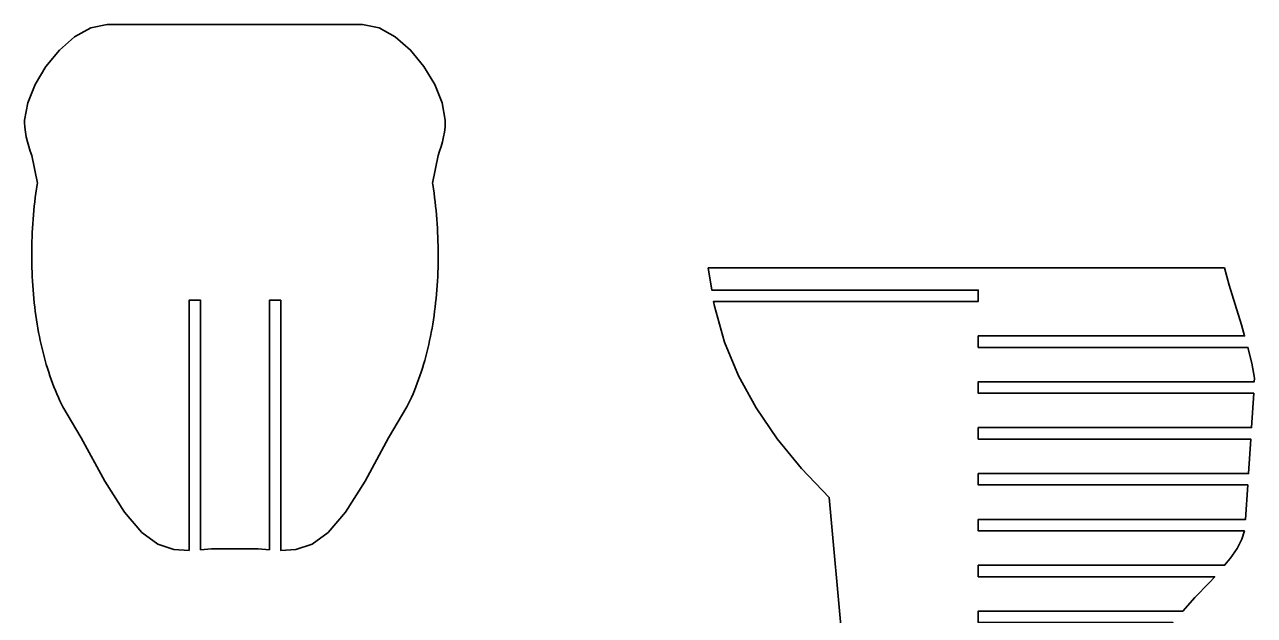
# Model space of a CAD drawing. Header units: centimetres. Extents: x -72 to 72, y -159 to 158.
# Drawn here: x -8.3 to 56, y 87 to 118 of the extents above; entities that cross this region are included whole.
import ezdxf

# ---------------------------------------------------------------- set-up
doc = ezdxf.new("R2010")
doc.units = ezdxf.units.CM
doc.header["$MEASUREMENT"] = 0
doc.layers.add('layer 1', color=7, linetype='Continuous')

msp = doc.modelspace()

# ---------------------------------------------------------------- linework, layer by layer
at = {"layer": 'layer 1', "color": 250, "lineweight": 35}
for points, knots in [([(1.45439, 90.52611), (1.45439, 90.52611), (0.87576, 90.47788), (0.87576, 90.47788), (0.87576, 90.47788), (0.87576, 90.47788), (0.87576, 103.52708), (0.87576, 103.52708), (0.87576, 103.52708), (0.87576, 103.52708), (0.27576, 103.52708), (0.27576, 103.52708), (0.27576, 103.52708), (0.27576, 103.52708), (0.27576, 90.4445), (0.27576, 90.4445), (0.27576, 90.4445), (0.27576, 90.4445), (-0.51372, 90.48215), (-0.51372, 90.48215), (-0.51372, 90.48215), (-0.51372, 90.48215), (-1.36019, 90.76195), (-1.36019, 90.76195), (-1.36019, 90.76195), (-1.36019, 90.76195), (-2.20243, 91.38261), (-2.20243, 91.38261), (-2.20243, 91.38261), (-2.20243, 91.38261), (-3.106, 92.44886), (-3.106, 92.44886), (-3.106, 92.44886), (-3.106, 92.44886), (-4.1365, 94.06545), (-4.1365, 94.06545), (-4.1365, 94.06545), (-4.1365, 94.06545), (-5.35956, 96.33711), (-5.35956, 96.33711), (-5.35956, 96.33711), (-5.35956, 96.33711), (-6.32093, 97.95339), (-6.32093, 97.95339), (-6.32093, 97.95339), (-6.32093, 97.95339), (-6.39131, 98.09314), (-6.39131, 98.09314), (-6.39131, 98.09314), (-6.39131, 98.09314), (-6.47599, 98.269), (-6.47599, 98.269), (-6.47599, 98.269), (-6.47599, 98.269), (-6.55826, 98.44773), (-6.55826, 98.44773), (-6.55826, 98.44773), (-6.55826, 98.44773), (-6.6381, 98.62926), (-6.6381, 98.62926), (-6.6381, 98.62926), (-6.6381, 98.62926), (-6.71555, 98.81349), (-6.71555, 98.81349), (-6.71555, 98.81349), (-6.71555, 98.81349), (-6.7906, 99.00035), (-6.7906, 99.00035), (-6.7906, 99.00035), (-6.7906, 99.00035), (-6.86326, 99.18977), (-6.86326, 99.18977), (-6.86326, 99.18977), (-6.86326, 99.18977), (-6.93352, 99.38169), (-6.93352, 99.38169), (-6.93352, 99.38169), (-6.93352, 99.38169), (-7.0014, 99.576), (-7.0014, 99.576), (-7.0014, 99.576), (-7.0014, 99.576), (-7.06689, 99.77265), (-7.06689, 99.77265), (-7.06689, 99.77265), (-7.06689, 99.77265), (-7.13003, 99.97155), (-7.13003, 99.97155), (-7.13003, 99.97155), (-7.13003, 99.97155), (-7.19078, 100.17264), (-7.19078, 100.17264), (-7.19078, 100.17264), (-7.19078, 100.17264), (-7.24918, 100.37583), (-7.24918, 100.37583), (-7.24918, 100.37583), (-7.24918, 100.37583), (-7.30519, 100.58105), (-7.30519, 100.58105), (-7.30519, 100.58105), (-7.30519, 100.58105), (-7.35888, 100.78822), (-7.35888, 100.78822), (-7.35888, 100.78822), (-7.35888, 100.78822), (-7.41022, 100.99726), (-7.41022, 100.99726), (-7.41022, 100.99726), (-7.41022, 100.99726), (-7.45919, 101.20811), (-7.45919, 101.20811), (-7.45919, 101.20811), (-7.45919, 101.20811), (-7.50585, 101.42069), (-7.50585, 101.42069), (-7.50585, 101.42069), (-7.50585, 101.42069), (-7.55016, 101.63491), (-7.55016, 101.63491), (-7.55016, 101.63491), (-7.55016, 101.63491), (-7.59215, 101.8507), (-7.59215, 101.8507), (-7.59215, 101.8507), (-7.59215, 101.8507), (-7.63181, 102.06799), (-7.63181, 102.06799), (-7.63181, 102.06799), (-7.63181, 102.06799), (-7.66916, 102.28672), (-7.66916, 102.28672), (-7.66916, 102.28672), (-7.66916, 102.28672), (-7.70419, 102.50676), (-7.70419, 102.50676), (-7.70419, 102.50676), (-7.70419, 102.50676), (-7.73691, 102.7281), (-7.73691, 102.7281), (-7.73691, 102.7281), (-7.73691, 102.7281), (-7.76736, 102.95062), (-7.76736, 102.95062), (-7.76736, 102.95062), (-7.76736, 102.95062), (-7.79548, 103.17426), (-7.79548, 103.17426), (-7.79548, 103.17426), (-7.79548, 103.17426), (-7.8213, 103.39895), (-7.8213, 103.39895), (-7.8213, 103.39895), (-7.8213, 103.39895), (-7.84485, 103.62458), (-7.84485, 103.62458), (-7.84485, 103.62458), (-7.84485, 103.62458), (-7.86612, 103.85112), (-7.86612, 103.85112), (-7.86612, 103.85112), (-7.86612, 103.85112), (-7.88511, 104.07849), (-7.88511, 104.07849), (-7.88511, 104.07849), (-7.88511, 104.07849), (-7.90183, 104.30656), (-7.90183, 104.30656), (-7.90183, 104.30656), (-7.90183, 104.30656), (-7.91628, 104.53532), (-7.91628, 104.53532), (-7.91628, 104.53532), (-7.91628, 104.53532), (-7.92848, 104.76467), (-7.92848, 104.76467), (-7.92848, 104.76467), (-7.92848, 104.76467), (-7.9384, 104.99452), (-7.9384, 104.99452), (-7.9384, 104.99452), (-7.9384, 104.99452), (-7.9461, 105.2248), (-7.9461, 105.2248), (-7.9461, 105.2248), (-7.9461, 105.2248), (-7.95152, 105.45544), (-7.95152, 105.45544), (-7.95152, 105.45544), (-7.95152, 105.45544), (-7.95473, 105.68637), (-7.95473, 105.68637), (-7.95473, 105.68637), (-7.95473, 105.68637), (-7.9557, 105.9175), (-7.9557, 105.9175), (-7.9557, 105.9175), (-7.9557, 105.9175), (-7.95442, 106.14878), (-7.95442, 106.14878), (-7.95442, 106.14878), (-7.95442, 106.14878), (-7.95093, 106.38009), (-7.95093, 106.38009), (-7.95093, 106.38009), (-7.95093, 106.38009), (-7.94523, 106.61139), (-7.94523, 106.61139), (-7.94523, 106.61139), (-7.94523, 106.61139), (-7.93728, 106.8426), (-7.93728, 106.8426), (-7.93728, 106.8426), (-7.93728, 106.8426), (-7.92715, 107.07363), (-7.92715, 107.07363), (-7.92715, 107.07363), (-7.92715, 107.07363), (-7.91481, 107.30442), (-7.91481, 107.30442), (-7.91481, 107.30442), (-7.91481, 107.30442), (-7.90026, 107.53486), (-7.90026, 107.53486), (-7.90026, 107.53486), (-7.90026, 107.53486), (-7.88352, 107.76491), (-7.88352, 107.76491), (-7.88352, 107.76491), (-7.88352, 107.76491), (-7.86458, 107.9945), (-7.86458, 107.9945), (-7.86458, 107.9945), (-7.86458, 107.9945), (-7.84349, 108.22353), (-7.84349, 108.22353), (-7.84349, 108.22353), (-7.84349, 108.22353), (-7.8202, 108.45194), (-7.8202, 108.45194), (-7.8202, 108.45194), (-7.8202, 108.45194), (-7.79473, 108.67964), (-7.79473, 108.67964), (-7.79473, 108.67964), (-7.79473, 108.67964), (-7.76709, 108.90656), (-7.76709, 108.90656), (-7.76709, 108.90656), (-7.76709, 108.90656), (-7.73731, 109.13263), (-7.73731, 109.13263), (-7.73731, 109.13263), (-7.73731, 109.13263), (-7.70535, 109.35776), (-7.70535, 109.35776), (-7.70535, 109.35776), (-7.70535, 109.35776), (-7.67125, 109.58188), (-7.67125, 109.58188), (-7.67125, 109.58188), (-7.67125, 109.58188), (-7.65834, 109.66115), (-7.65834, 109.66115), (-7.65834, 109.66115), (-7.65834, 109.66115), (-7.94958, 111.09467), (-7.94958, 111.09467), (-7.94958, 111.09467), (-7.94958, 111.09467), (-8.03149, 111.33379), (-8.03149, 111.33379), (-8.03149, 111.33379), (-8.03149, 111.33379), (-8.10905, 111.57658), (-8.10905, 111.57658), (-8.10905, 111.57658), (-8.10905, 111.57658), (-8.17927, 111.82278), (-8.17927, 111.82278), (-8.17927, 111.82278), (-8.17927, 111.82278), (-8.23909, 112.07213), (-8.23909, 112.07213), (-8.23909, 112.07213), (-8.23909, 112.07213), (-8.28555, 112.32441), (-8.28555, 112.32441), (-8.28555, 112.32441), (-8.28555, 112.32441), (-8.31562, 112.57935), (-8.31562, 112.57935), (-8.31562, 112.57935), (-8.31562, 112.57935), (-8.32631, 112.8367), (-8.32631, 112.8367), (-8.32631, 112.8367), (-8.32631, 112.8367), (-8.32426, 112.93903), (-8.32426, 112.93903), (-8.32426, 112.93903), (-8.32426, 112.93903), (-8.32631, 112.94909), (-8.32631, 112.94909), (-8.32631, 112.94909), (-8.32631, 112.94909), (-8.32363, 112.95151), (-8.32363, 112.95151), (-8.32363, 112.95151), (-8.32363, 112.95151), (-8.16163, 113.8635), (-8.16163, 113.8635), (-8.16163, 113.8635), (-8.16163, 113.8635), (-7.77623, 114.82463), (-7.77623, 114.82463), (-7.77623, 114.82463), (-7.77623, 114.82463), (-7.21048, 115.76587), (-7.21048, 115.76587), (-7.21048, 115.76587), (-7.21048, 115.76587), (-6.50738, 116.61816), (-6.50738, 116.61816), (-6.50738, 116.61816), (-6.50738, 116.61816), (-5.70994, 117.31242), (-5.70994, 117.31242), (-5.70994, 117.31242), (-5.70994, 117.31242), (-4.86115, 117.77964), (-4.86115, 117.77964), (-4.86115, 117.77964), (-4.86115, 117.77964), (-4.00406, 117.95072), (-4.00406, 117.95072), (-4.00406, 117.95072), (-4.00406, 117.95072), (9.35558, 117.95072), (9.35558, 117.95072), (9.35558, 117.95072), (9.35558, 117.95072), (10.21269, 117.77965), (10.21269, 117.77965), (10.21269, 117.77965), (10.21269, 117.77965), (11.06147, 117.31244), (11.06147, 117.31244), (11.06147, 117.31244), (11.06147, 117.31244), (11.8589, 116.61815), (11.8589, 116.61815), (11.8589, 116.61815), (11.8589, 116.61815), (12.56199, 115.76587), (12.56199, 115.76587), (12.56199, 115.76587), (12.56199, 115.76587), (13.12775, 114.82462), (13.12775, 114.82462), (13.12775, 114.82462), (13.12775, 114.82462), (13.51315, 113.86349), (13.51315, 113.86349), (13.51315, 113.86349), (13.51315, 113.86349), (13.67515, 112.9515), (13.67515, 112.9515), (13.67515, 112.9515), (13.67515, 112.9515), (13.67649, 112.9503), (13.67649, 112.9503), (13.67649, 112.9503), (13.67649, 112.9503), (13.67784, 112.94909), (13.67784, 112.94909), (13.67784, 112.94909), (13.67784, 112.94909), (13.67579, 112.93903), (13.67579, 112.93903), (13.67579, 112.93903), (13.67579, 112.93903), (13.67784, 112.8367), (13.67784, 112.8367), (13.67784, 112.8367), (13.67784, 112.8367), (13.66714, 112.57935), (13.66714, 112.57935), (13.66714, 112.57935), (13.66714, 112.57935), (13.63709, 112.32441), (13.63709, 112.32441), (13.63709, 112.32441), (13.63709, 112.32441), (13.59062, 112.07214), (13.59062, 112.07214), (13.59062, 112.07214), (13.59062, 112.07214), (13.53078, 111.82276), (13.53078, 111.82276), (13.53078, 111.82276), (13.53078, 111.82276), (13.46059, 111.57657), (13.46059, 111.57657), (13.46059, 111.57657), (13.46059, 111.57657), (13.38304, 111.33379), (13.38304, 111.33379), (13.38304, 111.33379), (13.38304, 111.33379), (13.3011, 111.09466), (13.3011, 111.09466), (13.3011, 111.09466), (13.3011, 111.09466), (13.00987, 109.66115), (13.00987, 109.66115), (13.00987, 109.66115), (13.00987, 109.66115), (13.02275, 109.58188), (13.02275, 109.58188), (13.02275, 109.58188), (13.02275, 109.58188), (13.05685, 109.35775), (13.05685, 109.35775), (13.05685, 109.35775), (13.05685, 109.35775), (13.08881, 109.13263), (13.08881, 109.13263), (13.08881, 109.13263), (13.08881, 109.13263), (13.11861, 108.90655), (13.11861, 108.90655), (13.11861, 108.90655), (13.11861, 108.90655), (13.14625, 108.67964), (13.14625, 108.67964), (13.14625, 108.67964), (13.14625, 108.67964), (13.1717, 108.45194), (13.1717, 108.45194), (13.1717, 108.45194), (13.1717, 108.45194), (13.19501, 108.22353), (13.19501, 108.22353), (13.19501, 108.22353), (13.19501, 108.22353), (13.21611, 107.9945), (13.21611, 107.9945), (13.21611, 107.9945), (13.21611, 107.9945), (13.23504, 107.76491), (13.23504, 107.76491), (13.23504, 107.76491), (13.23504, 107.76491), (13.25176, 107.53486), (13.25176, 107.53486), (13.25176, 107.53486), (13.25176, 107.53486), (13.26632, 107.3044), (13.26632, 107.3044), (13.26632, 107.3044), (13.26632, 107.3044), (13.27865, 107.07362), (13.27865, 107.07362), (13.27865, 107.07362), (13.27865, 107.07362), (13.28879, 106.84259), (13.28879, 106.84259), (13.28879, 106.84259), (13.28879, 106.84259), (13.29672, 106.61139), (13.29672, 106.61139), (13.29672, 106.61139), (13.29672, 106.61139), (13.30244, 106.38009), (13.30244, 106.38009), (13.30244, 106.38009), (13.30244, 106.38009), (13.30593, 106.14876), (13.30593, 106.14876), (13.30593, 106.14876), (13.30593, 106.14876), (13.30719, 105.9175), (13.30719, 105.9175), (13.30719, 105.9175), (13.30719, 105.9175), (13.30625, 105.68636), (13.30625, 105.68636), (13.30625, 105.68636), (13.30625, 105.68636), (13.30304, 105.45544), (13.30304, 105.45544), (13.30304, 105.45544), (13.30304, 105.45544), (13.29759, 105.2248), (13.29759, 105.2248), (13.29759, 105.2248), (13.29759, 105.2248), (13.28992, 104.99452), (13.28992, 104.99452), (13.28992, 104.99452), (13.28992, 104.99452), (13.27998, 104.76467), (13.27998, 104.76467), (13.27998, 104.76467), (13.27998, 104.76467), (13.2678, 104.53532), (13.2678, 104.53532), (13.2678, 104.53532), (13.2678, 104.53532), (13.25334, 104.30656), (13.25334, 104.30656), (13.25334, 104.30656), (13.25334, 104.30656), (13.23662, 104.07848), (13.23662, 104.07848), (13.23662, 104.07848), (13.23662, 104.07848), (13.21764, 103.85112), (13.21764, 103.85112), (13.21764, 103.85112), (13.21764, 103.85112), (13.19636, 103.62458), (13.19636, 103.62458), (13.19636, 103.62458), (13.19636, 103.62458), (13.17281, 103.39893), (13.17281, 103.39893), (13.17281, 103.39893), (13.17281, 103.39893), (13.14697, 103.17425), (13.14697, 103.17425), (13.14697, 103.17425), (13.14697, 103.17425), (13.11885, 102.95062), (13.11885, 102.95062), (13.11885, 102.95062), (13.11885, 102.95062), (13.08843, 102.7281), (13.08843, 102.7281), (13.08843, 102.7281), (13.08843, 102.7281), (13.0557, 102.50676), (13.0557, 102.50676), (13.0557, 102.50676), (13.0557, 102.50676), (13.02067, 102.2867), (13.02067, 102.2867), (13.02067, 102.2867), (13.02067, 102.2867), (12.98331, 102.06799), (12.98331, 102.06799), (12.98331, 102.06799), (12.98331, 102.06799), (12.94365, 101.8507), (12.94365, 101.8507), (12.94365, 101.8507), (12.94365, 101.8507), (12.90167, 101.63491), (12.90167, 101.63491), (12.90167, 101.63491), (12.90167, 101.63491), (12.85735, 101.42069), (12.85735, 101.42069), (12.85735, 101.42069), (12.85735, 101.42069), (12.8107, 101.20811), (12.8107, 101.20811), (12.8107, 101.20811), (12.8107, 101.20811), (12.76172, 100.99726), (12.76172, 100.99726), (12.76172, 100.99726), (12.76172, 100.99726), (12.71037, 100.78822), (12.71037, 100.78822), (12.71037, 100.78822), (12.71037, 100.78822), (12.6567, 100.58105), (12.6567, 100.58105), (12.6567, 100.58105), (12.6567, 100.58105), (12.60067, 100.37583), (12.60067, 100.37583), (12.60067, 100.37583), (12.60067, 100.37583), (12.54227, 100.17264), (12.54227, 100.17264), (12.54227, 100.17264), (12.54227, 100.17264), (12.48152, 99.97155), (12.48152, 99.97155), (12.48152, 99.97155), (12.48152, 99.97155), (12.41841, 99.77265), (12.41841, 99.77265), (12.41841, 99.77265), (12.41841, 99.77265), (12.3529, 99.576), (12.3529, 99.576), (12.3529, 99.576), (12.3529, 99.576), (12.28503, 99.38169), (12.28503, 99.38169), (12.28503, 99.38169), (12.28503, 99.38169), (12.21477, 99.18977), (12.21477, 99.18977), (12.21477, 99.18977), (12.21477, 99.18977), (12.14211, 99.00035), (12.14211, 99.00035), (12.14211, 99.00035), (12.14211, 99.00035), (12.06706, 98.81349), (12.06706, 98.81349), (12.06706, 98.81349), (12.06706, 98.81349), (11.98961, 98.62926), (11.98961, 98.62926), (11.98961, 98.62926), (11.98961, 98.62926), (11.90975, 98.44773), (11.90975, 98.44773), (11.90975, 98.44773), (11.90975, 98.44773), (11.8275, 98.269), (11.8275, 98.269), (11.8275, 98.269), (11.8275, 98.269), (11.74282, 98.09314), (11.74282, 98.09314), (11.74282, 98.09314), (11.74282, 98.09314), (11.67242, 97.95339), (11.67242, 97.95339), (11.67242, 97.95339), (11.67242, 97.95339), (10.71106, 96.33711), (10.71106, 96.33711), (10.71106, 96.33711), (10.71106, 96.33711), (9.488, 94.06545), (9.488, 94.06545), (9.488, 94.06545), (9.488, 94.06545), (8.45751, 92.44887), (8.45751, 92.44887), (8.45751, 92.44887), (8.45751, 92.44887), (7.55393, 91.38261), (7.55393, 91.38261), (7.55393, 91.38261), (7.55393, 91.38261), (6.71171, 90.76195), (6.71171, 90.76195), (6.71171, 90.76195), (6.71171, 90.76195), (5.86522, 90.48214), (5.86522, 90.48214), (5.86522, 90.48214), (5.86522, 90.48214), (5.07576, 90.44449), (5.07576, 90.44449), (5.07576, 90.44449), (5.07576, 90.44449), (5.07576, 103.52708), (5.07576, 103.52708), (5.07576, 103.52708), (5.07576, 103.52708), (4.47576, 103.52708), (4.47576, 103.52708), (4.47576, 103.52708), (4.47576, 103.52708), (4.47576, 90.47788), (4.47576, 90.47788), (4.47576, 90.47788), (4.47576, 90.47788), (3.89712, 90.52611), (3.89712, 90.52611), (3.89712, 90.52611), (3.89712, 90.52611), (1.45439, 90.52611), (1.45439, 90.52611)], [0, 0, 0, 0, 0.00581395, 0.00581395, 0.00581395, 0.00581395, 0.01162791, 0.01162791, 0.01162791, 0.01162791, 0.01744186, 0.01744186, 0.01744186, 0.01744186, 0.02325581, 0.02325581, 0.02325581, 0.02325581, 0.02906977, 0.02906977, 0.02906977, 0.02906977, 0.03488372, 0.03488372, 0.03488372, 0.03488372, 0.04069767, 0.04069767, 0.04069767, 0.04069767, 0.04651163, 0.04651163, 0.04651163, 0.04651163, 0.05232558, 0.05232558, 0.05232558, 0.05232558, 0.05813953, 0.05813953, 0.05813953, 0.05813953, 0.06395349, 0.06395349, 0.06395349, 0.06395349, 0.06976744, 0.06976744, 0.06976744, 0.06976744, 0.0755814, 0.0755814, 0.0755814, 0.0755814, 0.08139535, 0.08139535, 0.08139535, 0.08139535, 0.0872093, 0.0872093, 0.0872093, 0.0872093, 0.09302326, 0.09302326, 0.09302326, 0.09302326, 0.09883721, 0.09883721, 0.09883721, 0.09883721, 0.10465116, 0.10465116, 0.10465116, 0.10465116, 0.11046512, 0.11046512, 0.11046512, 0.11046512, 0.11627907, 0.11627907, 0.11627907, 0.11627907, 0.12209302, 0.12209302, 0.12209302, 0.12209302, 0.12790698, 0.12790698, 0.12790698, 0.12790698, 0.13372093, 0.13372093, 0.13372093, 0.13372093, 0.13953488, 0.13953488, 0.13953488, 0.13953488, 0.14534884, 0.14534884, 0.14534884, 0.14534884, 0.15116279, 0.15116279, 0.15116279, 0.15116279, 0.15697674, 0.15697674, 0.15697674, 0.15697674, 0.1627907, 0.1627907, 0.1627907, 0.1627907, 0.16860465, 0.16860465, 0.16860465, 0.16860465, 0.1744186, 0.1744186, 0.1744186, 0.1744186, 0.18023256, 0.18023256, 0.18023256, 0.18023256, 0.18604651, 0.18604651, 0.18604651, 0.18604651, 0.19186047, 0.19186047, 0.19186047, 0.19186047, 0.19767442, 0.19767442, 0.19767442, 0.19767442, 0.20348837, 0.20348837, 0.20348837, 0.20348837, 0.20930233, 0.20930233, 0.20930233, 0.20930233, 0.21511628, 0.21511628, 0.21511628, 0.21511628, 0.22093023, 0.22093023, 0.22093023, 0.22093023, 0.22674419, 0.22674419, 0.22674419, 0.22674419, 0.23255814, 0.23255814, 0.23255814, 0.23255814, 0.23837209, 0.23837209, 0.23837209, 0.23837209, 0.24418605, 0.24418605, 0.24418605, 0.24418605, 0.25, 0.25, 0.25, 0.25, 0.25581395, 0.25581395, 0.25581395, 0.25581395, 0.26162791, 0.26162791, 0.26162791, 0.26162791, 0.26744186, 0.26744186, 0.26744186, 0.26744186, 0.27325581, 0.27325581, 0.27325581, 0.27325581, 0.27906977, 0.27906977, 0.27906977, 0.27906977, 0.28488372, 0.28488372, 0.28488372, 0.28488372, 0.29069767, 0.29069767, 0.29069767, 0.29069767, 0.29651163, 0.29651163, 0.29651163, 0.29651163, 0.30232558, 0.30232558, 0.30232558, 0.30232558, 0.30813953, 0.30813953, 0.30813953, 0.30813953, 0.31395349, 0.31395349, 0.31395349, 0.31395349, 0.31976744, 0.31976744, 0.31976744, 0.31976744, 0.3255814, 0.3255814, 0.3255814, 0.3255814, 0.33139535, 0.33139535, 0.33139535, 0.33139535, 0.3372093, 0.3372093, 0.3372093, 0.3372093, 0.34302326, 0.34302326, 0.34302326, 0.34302326, 0.34883721, 0.34883721, 0.34883721, 0.34883721, 0.35465116, 0.35465116, 0.35465116, 0.35465116, 0.36046512, 0.36046512, 0.36046512, 0.36046512, 0.36627907, 0.36627907, 0.36627907, 0.36627907, 0.37209302, 0.37209302, 0.37209302, 0.37209302, 0.37790698, 0.37790698, 0.37790698, 0.37790698, 0.38372093, 0.38372093, 0.38372093, 0.38372093, 0.38953488, 0.38953488, 0.38953488, 0.38953488, 0.39534884, 0.39534884, 0.39534884, 0.39534884, 0.40116279, 0.40116279, 0.40116279, 0.40116279, 0.40697674, 0.40697674, 0.40697674, 0.40697674, 0.4127907, 0.4127907, 0.4127907, 0.4127907, 0.41860465, 0.41860465, 0.41860465, 0.41860465, 0.4244186, 0.4244186, 0.4244186, 0.4244186, 0.43023256, 0.43023256, 0.43023256, 0.43023256, 0.43604651, 0.43604651, 0.43604651, 0.43604651, 0.44186047, 0.44186047, 0.44186047, 0.44186047, 0.44767442, 0.44767442, 0.44767442, 0.44767442, 0.45348837, 0.45348837, 0.45348837, 0.45348837, 0.45930233, 0.45930233, 0.45930233, 0.45930233, 0.46511628, 0.46511628, 0.46511628, 0.46511628, 0.47093023, 0.47093023, 0.47093023, 0.47093023, 0.47674419, 0.47674419, 0.47674419, 0.47674419, 0.48255814, 0.48255814, 0.48255814, 0.48255814, 0.48837209, 0.48837209, 0.48837209, 0.48837209, 0.49418605, 0.49418605, 0.49418605, 0.49418605, 0.5, 0.5, 0.5, 0.5, 0.50581395, 0.50581395, 0.50581395, 0.50581395, 0.51162791, 0.51162791, 0.51162791, 0.51162791, 0.51744186, 0.51744186, 0.51744186, 0.51744186, 0.52325581, 0.52325581, 0.52325581, 0.52325581, 0.52906977, 0.52906977, 0.52906977, 0.52906977, 0.53488372, 0.53488372, 0.53488372, 0.53488372, 0.54069767, 0.54069767, 0.54069767, 0.54069767, 0.54651163, 0.54651163, 0.54651163, 0.54651163, 0.55232558, 0.55232558, 0.55232558, 0.55232558, 0.55813953, 0.55813953, 0.55813953, 0.55813953, 0.56395349, 0.56395349, 0.56395349, 0.56395349, 0.56976744, 0.56976744, 0.56976744, 0.56976744, 0.5755814, 0.5755814, 0.5755814, 0.5755814, 0.58139535, 0.58139535, 0.58139535, 0.58139535, 0.5872093, 0.5872093, 0.5872093, 0.5872093, 0.59302326, 0.59302326, 0.59302326, 0.59302326, 0.59883721, 0.59883721, 0.59883721, 0.59883721, 0.60465116, 0.60465116, 0.60465116, 0.60465116, 0.61046512, 0.61046512, 0.61046512, 0.61046512, 0.61627907, 0.61627907, 0.61627907, 0.61627907, 0.62209302, 0.62209302, 0.62209302, 0.62209302, 0.62790698, 0.62790698, 0.62790698, 0.62790698, 0.63372093, 0.63372093, 0.63372093, 0.63372093, 0.63953488, 0.63953488, 0.63953488, 0.63953488, 0.64534884, 0.64534884, 0.64534884, 0.64534884, 0.65116279, 0.65116279, 0.65116279, 0.65116279, 0.65697674, 0.65697674, 0.65697674, 0.65697674, 0.6627907, 0.6627907, 0.6627907, 0.6627907, 0.66860465, 0.66860465, 0.66860465, 0.66860465, 0.6744186, 0.6744186, 0.6744186, 0.6744186, 0.68023256, 0.68023256, 0.68023256, 0.68023256, 0.68604651, 0.68604651, 0.68604651, 0.68604651, 0.69186047, 0.69186047, 0.69186047, 0.69186047, 0.69767442, 0.69767442, 0.69767442, 0.69767442, 0.70348837, 0.70348837, 0.70348837, 0.70348837, 0.70930233, 0.70930233, 0.70930233, 0.70930233, 0.71511628, 0.71511628, 0.71511628, 0.71511628, 0.72093023, 0.72093023, 0.72093023, 0.72093023, 0.72674419, 0.72674419, 0.72674419, 0.72674419, 0.73255814, 0.73255814, 0.73255814, 0.73255814, 0.73837209, 0.73837209, 0.73837209, 0.73837209, 0.74418605, 0.74418605, 0.74418605, 0.74418605, 0.75, 0.75, 0.75, 0.75, 0.75581395, 0.75581395, 0.75581395, 0.75581395, 0.76162791, 0.76162791, 0.76162791, 0.76162791, 0.76744186, 0.76744186, 0.76744186, 0.76744186, 0.77325581, 0.77325581, 0.77325581, 0.77325581, 0.77906977, 0.77906977, 0.77906977, 0.77906977, 0.78488372, 0.78488372, 0.78488372, 0.78488372, 0.79069767, 0.79069767, 0.79069767, 0.79069767, 0.79651163, 0.79651163, 0.79651163, 0.79651163, 0.80232558, 0.80232558, 0.80232558, 0.80232558, 0.80813953, 0.80813953, 0.80813953, 0.80813953, 0.81395349, 0.81395349, 0.81395349, 0.81395349, 0.81976744, 0.81976744, 0.81976744, 0.81976744, 0.8255814, 0.8255814, 0.8255814, 0.8255814, 0.83139535, 0.83139535, 0.83139535, 0.83139535, 0.8372093, 0.8372093, 0.8372093, 0.8372093, 0.84302326, 0.84302326, 0.84302326, 0.84302326, 0.84883721, 0.84883721, 0.84883721, 0.84883721, 0.85465116, 0.85465116, 0.85465116, 0.85465116, 0.86046512, 0.86046512, 0.86046512, 0.86046512, 0.86627907, 0.86627907, 0.86627907, 0.86627907, 0.87209302, 0.87209302, 0.87209302, 0.87209302, 0.87790698, 0.87790698, 0.87790698, 0.87790698, 0.88372093, 0.88372093, 0.88372093, 0.88372093, 0.88953488, 0.88953488, 0.88953488, 0.88953488, 0.89534884, 0.89534884, 0.89534884, 0.89534884, 0.90116279, 0.90116279, 0.90116279, 0.90116279, 0.90697674, 0.90697674, 0.90697674, 0.90697674, 0.9127907, 0.9127907, 0.9127907, 0.9127907, 0.91860465, 0.91860465, 0.91860465, 0.91860465, 0.9244186, 0.9244186, 0.9244186, 0.9244186, 0.93023256, 0.93023256, 0.93023256, 0.93023256, 0.93604651, 0.93604651, 0.93604651, 0.93604651, 0.94186047, 0.94186047, 0.94186047, 0.94186047, 0.94767442, 0.94767442, 0.94767442, 0.94767442, 0.95348837, 0.95348837, 0.95348837, 0.95348837, 0.95930233, 0.95930233, 0.95930233, 0.95930233, 0.96511628, 0.96511628, 0.96511628, 0.96511628, 0.97093023, 0.97093023, 0.97093023, 0.97093023, 0.97674419, 0.97674419, 0.97674419, 0.97674419, 0.98255814, 0.98255814, 0.98255814, 0.98255814, 0.98837209, 0.98837209, 0.98837209, 0.98837209, 1, 1, 1, 1]), ([(50.17054, 84.8656), (50.17054, 84.8656), (41.55477, 84.8656), (41.55477, 84.8656), (41.55477, 84.8656), (41.55477, 84.8656), (41.55477, 84.2656), (41.55477, 84.2656), (41.55477, 84.2656), (41.55477, 84.2656), (49.64764, 84.2656), (49.64764, 84.2656), (49.64764, 84.2656), (49.64764, 84.2656), (48.07893, 82.4656), (48.07893, 82.4656), (48.07893, 82.4656), (48.07893, 82.4656), (41.55477, 82.4656), (41.55477, 82.4656), (41.55477, 82.4656), (41.55477, 82.4656), (41.55477, 81.8656), (41.55477, 81.8656), (41.55477, 81.8656), (41.55477, 81.8656), (47.55603, 81.8656), (47.55603, 81.8656), (47.55603, 81.8656), (47.55603, 81.8656), (45.98731, 80.0656), (45.98731, 80.0656), (45.98731, 80.0656), (45.98731, 80.0656), (41.55477, 80.0656), (41.55477, 80.0656), (41.55477, 80.0656), (41.55477, 80.0656), (41.55477, 79.4656), (41.55477, 79.4656), (41.55477, 79.4656), (41.55477, 79.4656), (45.4644, 79.4656), (45.4644, 79.4656), (45.4644, 79.4656), (45.4644, 79.4656), (43.89569, 77.6656), (43.89569, 77.6656), (43.89569, 77.6656), (43.89569, 77.6656), (40.51091, 77.6656), (40.51091, 77.6656), (40.51091, 77.6656), (40.51091, 77.6656), (40.51091, 77.0656), (40.51091, 77.0656), (40.51091, 77.0656), (40.51091, 77.0656), (43.37279, 77.0656), (43.37279, 77.0656), (43.37279, 77.0656), (43.37279, 77.0656), (42.79922, 76.40747), (42.79922, 76.40747), (42.79922, 76.40747), (42.79922, 76.40747), (42.33788, 76.05583), (42.33788, 76.05583), (42.33788, 76.05583), (42.33788, 76.05583), (41.92777, 75.74107), (41.92777, 75.74107), (41.92777, 75.74107), (41.92777, 75.74107), (41.53445, 75.49348), (41.53445, 75.49348), (41.53445, 75.49348), (41.53445, 75.49348), (41.12352, 75.34338), (41.12352, 75.34338), (41.12352, 75.34338), (41.12352, 75.34338), (40.66052, 75.32109), (40.66052, 75.32109), (40.66052, 75.32109), (40.66052, 75.32109), (40.11105, 75.45692), (40.11105, 75.45692), (40.11105, 75.45692), (40.11105, 75.45692), (39.44067, 75.78119), (39.44067, 75.78119), (39.44067, 75.78119), (39.44067, 75.78119), (38.31886, 75.72016), (38.31886, 75.72016), (38.31886, 75.72016), (38.31886, 75.72016), (37.42322, 75.82171), (37.42322, 75.82171), (37.42322, 75.82171), (37.42322, 75.82171), (36.71869, 76.07191), (36.71869, 76.07191), (36.71869, 76.07191), (36.71869, 76.07191), (36.17021, 76.45688), (36.17021, 76.45688), (36.17021, 76.45688), (36.17021, 76.45688), (35.74275, 76.96269), (35.74275, 76.96269), (35.74275, 76.96269), (35.74275, 76.96269), (35.40119, 77.57542), (35.40119, 77.57542), (35.40119, 77.57542), (35.40119, 77.57542), (35.11055, 78.28119), (35.11055, 78.28119), (35.11055, 78.28119), (35.11055, 78.28119), (33.75372, 93.20628), (33.75372, 93.20628), (33.75372, 93.20628), (33.75372, 93.20628), (32.3169, 94.7309), (32.3169, 94.7309), (32.3169, 94.7309), (32.3169, 94.7309), (31.04286, 96.28726), (31.04286, 96.28726), (31.04286, 96.28726), (31.04286, 96.28726), (29.94061, 97.89475), (29.94061, 97.89475), (29.94061, 97.89475), (29.94061, 97.89475), (29.01913, 99.57275), (29.01913, 99.57275), (29.01913, 99.57275), (29.01913, 99.57275), (28.2874, 101.34067), (28.2874, 101.34067), (28.2874, 101.34067), (28.2874, 101.34067), (27.75442, 103.21792), (27.75442, 103.21792), (27.75442, 103.21792), (27.75442, 103.21792), (27.71426, 103.46561), (27.71426, 103.46561), (27.71426, 103.46561), (27.71426, 103.46561), (41.55478, 103.46561), (41.55478, 103.46561), (41.55478, 103.46561), (41.55478, 103.46561), (41.55478, 104.06561), (41.55478, 104.06561), (41.55478, 104.06561), (41.55478, 104.06561), (27.61697, 104.06561), (27.61697, 104.06561), (27.61697, 104.06561), (27.61697, 104.06561), (27.42916, 105.22387), (27.42916, 105.22387), (27.42916, 105.22387), (27.42916, 105.22387), (54.42916, 105.22387), (54.42916, 105.22387), (54.42916, 105.22387), (54.42916, 105.22387), (54.67512, 104.3257), (54.67512, 104.3257), (54.67512, 104.3257), (54.67512, 104.3257), (54.98529, 103.30683), (54.98529, 103.30683), (54.98529, 103.30683), (54.98529, 103.30683), (55.31627, 102.2384), (55.31627, 102.2384), (55.31627, 102.2384), (55.31627, 102.2384), (55.485, 101.66561), (55.485, 101.66561), (55.485, 101.66561), (55.485, 101.66561), (41.55478, 101.66561), (41.55478, 101.66561), (41.55478, 101.66561), (41.55478, 101.66561), (41.55478, 101.06561), (41.55478, 101.06561), (41.55478, 101.06561), (41.55478, 101.06561), (55.65663, 101.06561), (55.65663, 101.06561), (55.65663, 101.06561), (55.65663, 101.06561), (55.86695, 100.23745), (55.86695, 100.23745), (55.86695, 100.23745), (55.86695, 100.23745), (55.99984, 99.4472), (55.99984, 99.4472), (55.99984, 99.4472), (55.99984, 99.4472), (55.99328, 99.26561), (55.99328, 99.26561), (55.99328, 99.26561), (55.99328, 99.26561), (41.55478, 99.26561), (41.55478, 99.26561), (41.55478, 99.26561), (41.55478, 99.26561), (41.55478, 98.66561), (41.55478, 98.66561), (41.55478, 98.66561), (41.55478, 98.66561), (55.96515, 98.66561), (55.96515, 98.66561), (55.96515, 98.66561), (55.96515, 98.66561), (55.84847, 96.86561), (55.84847, 96.86561), (55.84847, 96.86561), (55.84847, 96.86561), (41.55477, 96.86561), (41.55477, 96.86561), (41.55477, 96.86561), (41.55477, 96.86561), (41.55477, 96.26561), (41.55477, 96.26561), (41.55477, 96.26561), (41.55477, 96.26561), (55.80958, 96.26561), (55.80958, 96.26561), (55.80958, 96.26561), (55.80958, 96.26561), (55.69292, 94.46561), (55.69292, 94.46561), (55.69292, 94.46561), (55.69292, 94.46561), (41.55477, 94.46561), (41.55477, 94.46561), (41.55477, 94.46561), (41.55477, 94.46561), (41.55477, 93.86561), (41.55477, 93.86561), (41.55477, 93.86561), (41.55477, 93.86561), (55.65403, 93.86561), (55.65403, 93.86561), (55.65403, 93.86561), (55.65403, 93.86561), (55.53736, 92.06561), (55.53736, 92.06561), (55.53736, 92.06561), (55.53736, 92.06561), (41.55477, 92.06561), (41.55477, 92.06561), (41.55477, 92.06561), (41.55477, 92.06561), (41.55477, 91.46561), (41.55477, 91.46561), (41.55477, 91.46561), (41.55477, 91.46561), (55.47679, 91.46561), (55.47679, 91.46561), (55.47679, 91.46561), (55.47679, 91.46561), (55.33966, 91.03267), (55.33966, 91.03267), (55.33966, 91.03267), (55.33966, 91.03267), (55.09203, 90.55013), (55.09203, 90.55013), (55.09203, 90.55013), (55.09203, 90.55013), (54.73063, 90.01865), (54.73063, 90.01865), (54.73063, 90.01865), (54.73063, 90.01865), (54.44419, 89.6656), (54.44419, 89.6656), (54.44419, 89.6656), (54.44419, 89.6656), (41.55477, 89.6656), (41.55477, 89.6656), (41.55477, 89.6656), (41.55477, 89.6656), (41.55477, 89.0656), (41.55477, 89.0656), (41.55477, 89.0656), (41.55477, 89.0656), (53.92283, 89.0656), (53.92283, 89.0656), (53.92283, 89.0656), (53.92283, 89.0656), (53.63236, 88.74577), (53.63236, 88.74577), (53.63236, 88.74577), (53.63236, 88.74577), (52.8785, 87.9728), (52.8785, 87.9728), (52.8785, 87.9728), (52.8785, 87.9728), (52.26217, 87.2656), (52.26217, 87.2656), (52.26217, 87.2656), (52.26217, 87.2656), (41.55477, 87.2656), (41.55477, 87.2656), (41.55477, 87.2656), (41.55477, 87.2656), (41.55477, 86.6656), (41.55477, 86.6656), (41.55477, 86.6656), (41.55477, 86.6656), (51.73927, 86.6656), (51.73927, 86.6656), (51.73927, 86.6656), (51.73927, 86.6656), (50.17054, 84.8656), (50.17054, 84.8656)], [0, 0, 0, 0, 0.01204819, 0.01204819, 0.01204819, 0.01204819, 0.02409639, 0.02409639, 0.02409639, 0.02409639, 0.03614458, 0.03614458, 0.03614458, 0.03614458, 0.04819277, 0.04819277, 0.04819277, 0.04819277, 0.06024096, 0.06024096, 0.06024096, 0.06024096, 0.07228916, 0.07228916, 0.07228916, 0.07228916, 0.08433735, 0.08433735, 0.08433735, 0.08433735, 0.09638554, 0.09638554, 0.09638554, 0.09638554, 0.10843373, 0.10843373, 0.10843373, 0.10843373, 0.12048193, 0.12048193, 0.12048193, 0.12048193, 0.13253012, 0.13253012, 0.13253012, 0.13253012, 0.14457831, 0.14457831, 0.14457831, 0.14457831, 0.15662651, 0.15662651, 0.15662651, 0.15662651, 0.1686747, 0.1686747, 0.1686747, 0.1686747, 0.18072289, 0.18072289, 0.18072289, 0.18072289, 0.19277108, 0.19277108, 0.19277108, 0.19277108, 0.20481928, 0.20481928, 0.20481928, 0.20481928, 0.21686747, 0.21686747, 0.21686747, 0.21686747, 0.22891566, 0.22891566, 0.22891566, 0.22891566, 0.24096386, 0.24096386, 0.24096386, 0.24096386, 0.25301205, 0.25301205, 0.25301205, 0.25301205, 0.26506024, 0.26506024, 0.26506024, 0.26506024, 0.27710843, 0.27710843, 0.27710843, 0.27710843, 0.28915663, 0.28915663, 0.28915663, 0.28915663, 0.30120482, 0.30120482, 0.30120482, 0.30120482, 0.31325301, 0.31325301, 0.31325301, 0.31325301, 0.3253012, 0.3253012, 0.3253012, 0.3253012, 0.3373494, 0.3373494, 0.3373494, 0.3373494, 0.34939759, 0.34939759, 0.34939759, 0.34939759, 0.36144578, 0.36144578, 0.36144578, 0.36144578, 0.37349398, 0.37349398, 0.37349398, 0.37349398, 0.38554217, 0.38554217, 0.38554217, 0.38554217, 0.39759036, 0.39759036, 0.39759036, 0.39759036, 0.40963855, 0.40963855, 0.40963855, 0.40963855, 0.42168675, 0.42168675, 0.42168675, 0.42168675, 0.43373494, 0.43373494, 0.43373494, 0.43373494, 0.44578313, 0.44578313, 0.44578313, 0.44578313, 0.45783133, 0.45783133, 0.45783133, 0.45783133, 0.46987952, 0.46987952, 0.46987952, 0.46987952, 0.48192771, 0.48192771, 0.48192771, 0.48192771, 0.4939759, 0.4939759, 0.4939759, 0.4939759, 0.5060241, 0.5060241, 0.5060241, 0.5060241, 0.51807229, 0.51807229, 0.51807229, 0.51807229, 0.53012048, 0.53012048, 0.53012048, 0.53012048, 0.54216867, 0.54216867, 0.54216867, 0.54216867, 0.55421687, 0.55421687, 0.55421687, 0.55421687, 0.56626506, 0.56626506, 0.56626506, 0.56626506, 0.57831325, 0.57831325, 0.57831325, 0.57831325, 0.59036145, 0.59036145, 0.59036145, 0.59036145, 0.60240964, 0.60240964, 0.60240964, 0.60240964, 0.61445783, 0.61445783, 0.61445783, 0.61445783, 0.62650602, 0.62650602, 0.62650602, 0.62650602, 0.63855422, 0.63855422, 0.63855422, 0.63855422, 0.65060241, 0.65060241, 0.65060241, 0.65060241, 0.6626506, 0.6626506, 0.6626506, 0.6626506, 0.6746988, 0.6746988, 0.6746988, 0.6746988, 0.68674699, 0.68674699, 0.68674699, 0.68674699, 0.69879518, 0.69879518, 0.69879518, 0.69879518, 0.71084337, 0.71084337, 0.71084337, 0.71084337, 0.72289157, 0.72289157, 0.72289157, 0.72289157, 0.73493976, 0.73493976, 0.73493976, 0.73493976, 0.74698795, 0.74698795, 0.74698795, 0.74698795, 0.75903614, 0.75903614, 0.75903614, 0.75903614, 0.77108434, 0.77108434, 0.77108434, 0.77108434, 0.78313253, 0.78313253, 0.78313253, 0.78313253, 0.79518072, 0.79518072, 0.79518072, 0.79518072, 0.80722892, 0.80722892, 0.80722892, 0.80722892, 0.81927711, 0.81927711, 0.81927711, 0.81927711, 0.8313253, 0.8313253, 0.8313253, 0.8313253, 0.84337349, 0.84337349, 0.84337349, 0.84337349, 0.85542169, 0.85542169, 0.85542169, 0.85542169, 0.86746988, 0.86746988, 0.86746988, 0.86746988, 0.87951807, 0.87951807, 0.87951807, 0.87951807, 0.89156627, 0.89156627, 0.89156627, 0.89156627, 0.90361446, 0.90361446, 0.90361446, 0.90361446, 0.91566265, 0.91566265, 0.91566265, 0.91566265, 0.92771084, 0.92771084, 0.92771084, 0.92771084, 0.93975904, 0.93975904, 0.93975904, 0.93975904, 0.95180723, 0.95180723, 0.95180723, 0.95180723, 0.96385542, 0.96385542, 0.96385542, 0.96385542, 0.97590361, 0.97590361, 0.97590361, 0.97590361, 1, 1, 1, 1])]:
    msp.add_open_spline(points, degree=3, knots=knots, dxfattribs=at)

doc.saveas('drawing.dxf')
